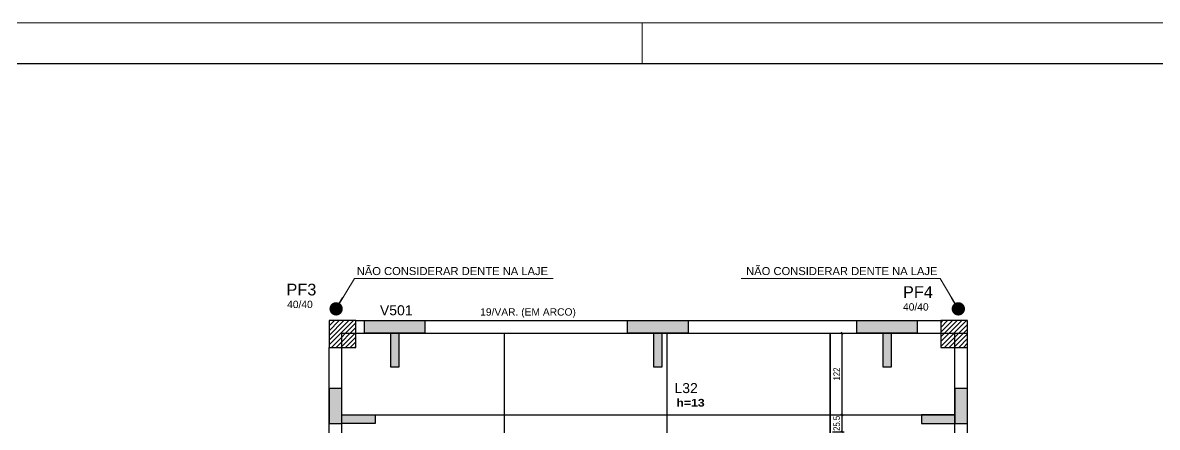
# Model space of a CAD drawing. Extents: x 3022 to 8661, y -614 to 3008.
# Drawn here: x 5478 to 7179, y 2402 to 3008 of the extents above; entities that cross this region are included whole.
import ezdxf

# ---------------------------------------------------------------- set-up
doc = ezdxf.new("R2010")
doc.units = 0
doc.header["$PDMODE"] = 34
doc.layers.add('00 - FELIPE', color=6, linetype='Continuous', plot=False)
for name, color, linetype in [('COTA', 241, 'Continuous'), ('MTH-DIM-PILAR', 3, 'Continuous'), ('MTH-DIM-VIGA', 3, 'Continuous'), ('MTH-FACE-VIGA', 7, 'Continuous'), ('MTH-HACHURA-PILAR', 1, 'Continuous'), ('MTH-LINHA-SEÇÃO', 16, 'Continuous'), ('MTH-PILAR-MORRE', 5, 'Continuous'), ('MTH-SOMBRA21', 150, 'Continuous'), ('MTH-TIT1-PILAR', 5, 'Continuous'), ('MTH-TIT1-VIGA', 5, 'Continuous'), ('MTH-TXT-NEGRITO', 5, 'Continuous'), ('Painéis', 200, 'Continuous')]:
    doc.layers.add(name, color=color, linetype=linetype)
doc.layers.add('FOLHA', color=255, linetype='Continuous', lineweight=5)
doc.styles.add('ARIAL', font='arial.ttf')
doc.styles.add('COTA TECNICA', font='techl___.ttf', dxfattribs={"height": 10})
doc.styles.get("Standard").update_dxf_attribs({"font": 'arial.ttf'})
doc.styles.add('TQS_ARIAL', font='arial.ttf')
doc.styles.add('TQS_ARIAL_BLACK', font='ariblk.ttf')
doc.dimstyles.new('3x', dxfattribs={"dimtxt": 10, "dimasz": 5, "dimexe": 7, "dimexo": 5, "dimgap": 4, "dimtad": 1, "dimdec": 4, "dimlfac": 0.333333, "dimdsep": 46, "dimtxsty": 'Standard', "dimblk": 'DOT', "dimcen": 0.09, "dimclrd": 1, "dimclre": 1, "dimclrt": 2, "dimadec": 0, "dimazin": 2, "dimtfac": 1, "dimtdec": 4, "dimtmove": 0, "dimatfit": 3, "dimldrblk": 'DOT', "dimfxl": 1, "dimtolj": 1, "dimtzin": 0, "dimlwd": 9, "dimlwe": 9, "dimarcsym": 0})
doc.dimstyles.new('PAINEL', dxfattribs={"dimtxt": 10, "dimasz": 3, "dimexe": 3, "dimexo": 3, "dimgap": 3, "dimtad": 1, "dimdec": 1, "dimzin": 12, "dimdsep": 46, "dimtxsty": 'COTA TECNICA', "dimblk1": 'OBLIQUE', "dimblk2": 'OBLIQUE', "dimsah": 1, "dimcen": 0.9, "dimclrd": 4, "dimclre": 4, "dimclrt": 240, "dimadec": 1, "dimazin": 3, "dimtfac": 1, "dimtdec": 1, "dimtmove": 0, "dimatfit": 3, "dimfxl": 1, "dimtolj": 1, "dimtzin": 12, "dimarcsym": 0})

# ---------------------------------------------------------------- blocks, each defined once
blk = doc.blocks.new('_Oblique')
at = {"color": 0, "linetype": 'ByBlock', "lineweight": -2}
blk.add_line((-0.5, -0.5), (0.5, 0.5), dxfattribs=at)
blk = doc.blocks.new('*D276')
at = {"layer": 'COTA', "color": 4, "lineweight": -2, "transparency": 16777216}
for p, q in [((6691.9, 2420.7), (6709.4, 2420.7)), ((6706.4, 2395.2), (6706.4, 2420.7)), ((6691.9, 2395.2), (6709.4, 2395.2))]:
    blk.add_line(p, q, dxfattribs=at)
at = {"layer": 'Defpoints', "color": 0, "transparency": 16777216}
for p in [(6688.9, 2420.7), (6706.4, 2420.7), (6688.9, 2395.2)]:
    blk.add_point(p, dxfattribs=at)
at = {"layer": 'COTA', "color": 4, "lineweight": -2, "transparency": 16777216, "xscale": 3, "yscale": 3, "zscale": 3}
for p, rotation in [((6706.4, 2420.7), 90), ((6706.4, 2395.2), 270)]:
    blk.add_blockref('_Oblique', p, dxfattribs=dict(at, rotation=rotation))
at = {"layer": 'COTA', "color": 240, "transparency": 16777216, "insert": (6698.3, 2407.9), "char_height": 10, "attachment_point": 5, "rotation": 90, "style": 'COTA TECNICA'}
blk.add_mtext('\\A1;25.5', dxfattribs=at)
blk = doc.blocks.new('*D277')
at = {"layer": 'COTA', "color": 4, "lineweight": -2, "transparency": 16777216}
for p, q in [((6691.9, 2542.7), (6709.4, 2542.7)), ((6706.4, 2420.7), (6706.4, 2542.7)), ((6691.9, 2420.7), (6709.4, 2420.7))]:
    blk.add_line(p, q, dxfattribs=at)
at = {"layer": 'Defpoints', "color": 0, "transparency": 16777216}
for p in [(6688.9, 2542.7), (6706.4, 2542.7), (6688.9, 2420.7)]:
    blk.add_point(p, dxfattribs=at)
at = {"layer": 'COTA', "color": 4, "lineweight": -2, "transparency": 16777216, "xscale": 3, "yscale": 3, "zscale": 3}
for p, rotation in [((6706.4, 2542.7), 90), ((6706.4, 2420.7), 270)]:
    blk.add_blockref('_Oblique', p, dxfattribs=dict(at, rotation=rotation))
at = {"layer": 'COTA', "color": 240, "transparency": 16777216, "insert": (6698.3, 2481.7), "char_height": 10, "attachment_point": 5, "rotation": 90, "style": 'COTA TECNICA'}
blk.add_mtext('\\A1;122', dxfattribs=at)
blk = doc.blocks.new('_Dot')
at = {"color": 0, "linetype": 'ByBlock', "lineweight": -2}
blk.add_line((-0.5, 0), (-1, 0), dxfattribs=at)
at = {"color": 0, "linetype": 'ByBlock', "const_width": 0.5}
blk.add_lwpolyline([(-0.25, 0, 1), (0.25, 0, 1)], format="xyb", close=True, dxfattribs=at)

msp = doc.modelspace()

# ---------------------------------------------------------------- linework, layer by layer
at = {"color": 30}
msp.add_line((3175.4, 2946.69), (8600.49, 2946.69), dxfattribs=at)
at = {"layer": '00 - FELIPE', "linetype": 'Continuous'}
msp.add_line((6875.37, 2542.67), (6894.37, 2542.67), dxfattribs=at)
at = {"layer": 'FOLHA'}
for p, q in [((3022.99, 3007.66), (8661.45, 3007.66)), ((6406.48, 3007.66), (6406.48, 2946.69))]:
    msp.add_line(p, q, dxfattribs=at)
at = {"layer": 'MTH-FACE-VIGA', "linetype": 'Continuous'}
for p, q in [((5977.37, 2561.67), (6854.37, 2561.67)), ((5956.37, 2542.67), (6875.37, 2542.67)), ((5956.37, 2192.21), (5956.37, 2542.67)), ((6875.37, 2192.21), (6875.37, 2542.67)), ((5937.37, 2149.17), (5937.37, 2521.67)), ((6894.37, 2149.17), (6894.37, 2521.67))]:
    msp.add_line(p, q, dxfattribs=at)
at = {"layer": 'MTH-HACHURA-PILAR', "linetype": 'Continuous'}
for p, q in [((5937.37, 2525.34), (5973.7, 2561.67)), ((5937.37, 2532.41), (5966.63, 2561.67)), ((5937.37, 2539.49), (5959.56, 2561.67)), ((5937.37, 2546.56), (5952.49, 2561.67)), ((5937.37, 2553.63), (5945.42, 2561.67)), ((5937.37, 2560.7), (5938.35, 2561.67)), ((5940.77, 2521.67), (5977.37, 2558.27)), ((6854.37, 2523.1), (6892.94, 2561.67)), ((6854.37, 2530.18), (6885.87, 2561.67)), ((6854.37, 2537.25), (6878.8, 2561.67)), ((6854.37, 2544.32), (6871.73, 2561.67)), ((6854.37, 2551.39), (6864.66, 2561.67)), ((6854.37, 2558.46), (6857.59, 2561.67)), ((6860.01, 2521.67), (6894.37, 2556.03)), ((5947.84, 2521.67), (5977.37, 2551.2)), ((5954.91, 2521.67), (5977.37, 2544.13)), ((5961.99, 2521.67), (5977.37, 2537.06)), ((6867.08, 2521.67), (6894.37, 2548.96)), ((6874.15, 2521.67), (6894.37, 2541.89)), ((6881.22, 2521.67), (6894.37, 2534.82)), ((5969.06, 2521.67), (5977.37, 2529.99)), ((5976.13, 2521.67), (5977.37, 2522.92)), ((6888.3, 2521.67), (6894.37, 2527.75))]:
    msp.add_line(p, q, dxfattribs=at)
at = {"layer": 'MTH-LINHA-SEÇÃO', "linetype": 'Continuous'}
for points in [[(6080.83, 2542.67), (5990.11, 2542.67), (5990.11, 2561.67), (6080.83, 2561.67), (6080.83, 2542.67)], [(6475.59, 2542.67), (6384.87, 2542.67), (6384.87, 2561.67), (6475.59, 2561.67), (6475.59, 2542.67)], [(6819.01, 2542.67), (6728.29, 2542.67), (6728.29, 2561.67), (6819.01, 2561.67), (6819.01, 2542.67)], [(6029.11, 2542.67), (6029.11, 2492.67), (6042.11, 2492.67), (6042.11, 2542.67), (6029.11, 2542.67)], [(6423.87, 2542.67), (6423.87, 2492.67), (6436.87, 2492.67), (6436.87, 2542.67), (6423.87, 2542.67)], [(6767.29, 2542.67), (6767.29, 2492.67), (6780.29, 2492.67), (6780.29, 2542.67), (6767.29, 2542.67)], [(5956.37, 2407.82), (5956.37, 2459.82), (5937.37, 2459.82), (5937.37, 2407.82), (5956.37, 2407.82)], [(6894.37, 2407.82), (6894.37, 2459.82), (6875.37, 2459.82), (6875.37, 2407.82), (6894.37, 2407.82)], [(5956.37, 2420.82), (6006.37, 2420.82), (6006.37, 2407.82), (5956.37, 2407.82), (5956.37, 2420.82)], [(6875.37, 2420.82), (6825.37, 2420.82), (6825.37, 2407.82), (6875.37, 2407.82), (6875.37, 2420.82)]]:
    msp.add_lwpolyline(points, dxfattribs=at)
at = {"layer": 'MTH-PILAR-MORRE', "linetype": 'Continuous'}
for points in [[(5977.37, 2561.67), (5937.37, 2561.67), (5937.37, 2521.67), (5977.37, 2521.67), (5977.37, 2561.67)], [(6894.37, 2561.67), (6854.37, 2561.67), (6854.37, 2521.67), (6894.37, 2521.67), (6894.37, 2561.67)]]:
    msp.add_lwpolyline(points, dxfattribs=at)
at = {"layer": 'MTH-SOMBRA21', "linetype": 'Continuous'}
for points in [[(6080.83, 2542.67), (5990.11, 2542.67), (5990.11, 2561.67)], [(6080.83, 2542.67), (5990.11, 2561.67), (6080.83, 2561.67)], [(6080.83, 2542.67), (6080.83, 2561.67), (6080.83, 2542.67)], [(6475.59, 2542.67), (6384.87, 2542.67), (6384.87, 2561.67)], [(6475.59, 2542.67), (6384.87, 2561.67), (6475.59, 2561.67)], [(6475.59, 2542.67), (6475.59, 2561.67), (6475.59, 2542.67)], [(6819.01, 2542.67), (6728.29, 2542.67), (6728.29, 2561.67)], [(6819.01, 2542.67), (6728.29, 2561.67), (6819.01, 2561.67)], [(6819.01, 2542.67), (6819.01, 2561.67), (6819.01, 2542.67)], [(6029.11, 2542.67), (6029.11, 2492.67), (6042.11, 2492.67)], [(6029.11, 2542.67), (6042.11, 2492.67), (6042.11, 2542.67)], [(6029.11, 2542.67), (6042.11, 2542.67), (6029.11, 2542.67)], [(6423.87, 2542.67), (6423.87, 2492.67), (6436.87, 2492.67)], [(6423.87, 2542.67), (6436.87, 2492.67), (6436.87, 2542.67)], [(6423.87, 2542.67), (6436.87, 2542.67), (6423.87, 2542.67)], [(6767.29, 2542.67), (6767.29, 2492.67), (6780.29, 2492.67)], [(6767.29, 2542.67), (6780.29, 2492.67), (6780.29, 2542.67)], [(6767.29, 2542.67), (6780.29, 2542.67), (6767.29, 2542.67)], [(5956.37, 2407.82), (5956.37, 2459.82), (5937.37, 2459.82)], [(5956.37, 2407.82), (5937.37, 2459.82), (5937.37, 2407.82)], [(6894.37, 2407.82), (6894.37, 2459.82), (6875.37, 2459.82)], [(6894.37, 2407.82), (6875.37, 2459.82), (6875.37, 2407.82)], [(5956.37, 2420.82), (6006.37, 2420.82), (6006.37, 2407.82)], [(5956.37, 2420.82), (6006.37, 2407.82), (5956.37, 2407.82)], [(5956.37, 2420.82), (5956.37, 2407.82), (5956.37, 2420.82)], [(6875.37, 2420.82), (6825.37, 2420.82), (6825.37, 2407.82)], [(6875.37, 2420.82), (6825.37, 2407.82), (6875.37, 2407.82)], [(6875.37, 2420.82), (6875.37, 2407.82), (6875.37, 2420.82)], [(5956.37, 2407.82), (5937.37, 2407.82), (5956.37, 2407.82)], [(6894.37, 2407.82), (6875.37, 2407.82), (6894.37, 2407.82)]]:
    msp.add_solid(points, dxfattribs=at)
at = {"layer": 'Painéis'}
for p, q in [((6200.37, 2290.91), (6200.37, 2542.67)), ((6444.37, 2316.67), (6444.37, 2542.67)), ((6688.37, 2275.09), (6688.37, 2542.67)), ((6688.87, 2275.09), (6688.87, 2542.67)), ((5956.37, 2420.67), (6875.37, 2420.67))]:
    msp.add_line(p, q, dxfattribs=at)

# ---------------------------------------------------------------- texts
at = {"layer": '00 - FELIPE', "color": 0, "linetype": 'Continuous', "ltscale": 5, "style": 'ARIAL'}
for p in [(5978.67, 2629.88), (6562.54, 2629.88)]:
    msp.add_text('NÃO CONSIDERAR DENTE NA LAJE', height=12, dxfattribs=at).set_placement(p)
at = {"layer": 'MTH-DIM-PILAR', "linetype": 'Continuous', "style": 'TQS_ARIAL'}
for p in [(5874.34, 2580.46), (6797.73, 2576.74)]:
    msp.add_text('40/40', height=11, dxfattribs=at).set_placement(p)
at = {"layer": 'MTH-DIM-VIGA', "linetype": 'Continuous', "style": 'TQS_ARIAL'}
msp.add_text('19/VAR. (EM ARCO)', height=11, dxfattribs=at).set_placement((6163.84, 2569.17))
at = {"layer": 'MTH-TIT1-PILAR', "linetype": 'Continuous', "style": 'TQS_ARIAL'}
for s, p in [('PF3', (5873.36, 2599.46)), ('PF4', (6797.73, 2595.74))]:
    msp.add_text(s, height=17.5, dxfattribs=at).set_placement(p)
at = {"layer": 'MTH-TIT1-VIGA', "linetype": 'Continuous', "style": 'TQS_ARIAL'}
for s, p in [('V501', (6013.47, 2569.67)), ('L32', (6455.14, 2453.16))]:
    msp.add_text(s, height=15, dxfattribs=at).set_placement(p)
at = {"layer": 'MTH-TXT-NEGRITO', "color": 3, "linetype": 'Continuous', "style": 'TQS_ARIAL_BLACK'}
msp.add_text('h=13', height=11.5, dxfattribs=at).set_placement((6457.95, 2433))

# ---------------------------------------------------------------- dimensions: what is measured, and where the dimension line sits
at = {"layer": 'COTA'}
dim = msp.add_linear_dim(base=(6706.36, 2542.67), p1=(6688.87, 2420.67), p2=(6688.87, 2542.67), angle=90, dimstyle='PAINEL', override={"dimtmove": 1}, dxfattribs=at)
dim.commit()
dim.dimension.update_dxf_attribs({"geometry": '*D277', "text_midpoint": (6698.3, 2481.67)})
dim = msp.add_linear_dim(base=(6706.36, 2420.67), p1=(6688.87, 2395.21), p2=(6688.87, 2420.67), angle=90, dimstyle='PAINEL', dxfattribs=at)
dim.commit()
dim.dimension.update_dxf_attribs({"geometry": '*D276', "text_midpoint": (6706.36, 2407.94), "dimtype": 160})

# ---------------------------------------------------------------- leaders
at = {"layer": '00 - FELIPE'}
for points in [[(5947.82, 2579.31), (5975.15, 2624.88), (6273.22, 2624.88)], [(6880.68, 2579.31), (6853.34, 2624.88), (6555.28, 2624.88)]]:
    msp.add_leader(points, dimstyle='3x', override={"dimasz": 20}, dxfattribs=at)

doc.saveas('drawing.dxf')
